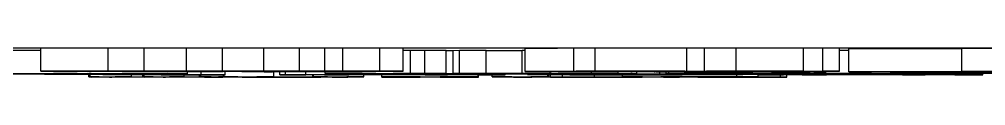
# Model space of a CAD drawing. Header units: millimetres. Extents: x 1953 to 4389, y 564 to 2287.
# Drawn here: x 2921.81 to 2963.72, y 757.51 to 758.8 of the extents above; entities that cross this region are included whole.
import ezdxf

# ---------------------------------------------------------------- set-up
doc = ezdxf.new("R2010")
doc.units = ezdxf.units.MM

msp = doc.modelspace()

# ---------------------------------------------------------------- linework, layer by layer
at = {"color": 7, "linetype": 'Continuous', "lineweight": 25}
for p, q in [((2925.67, 758.776), (2922.741, 758.775)), ((2922.741, 757.775), (2922.741, 758.775)), ((2927.229, 758.781), (2925.67, 758.782)), ((2925.67, 757.782), (2925.67, 758.782)), ((2927.229, 757.781), (2927.229, 758.781)), ((2929.06, 758.777), (2927.229, 758.776)), ((2930.622, 758.782), (2929.06, 758.783)), ((2929.06, 757.783), (2929.06, 758.783)), ((2930.622, 757.782), (2930.622, 758.782)), ((2932.409, 758.778), (2930.622, 758.778)), ((2933.966, 758.783), (2932.409, 758.784)), ((2932.409, 757.784), (2932.409, 758.784)), ((2933.966, 757.783), (2933.966, 758.783)), ((2935.062, 758.779), (2933.966, 758.779)), ((2935.848, 758.782), (2935.062, 758.779)), ((2935.062, 757.779), (2935.062, 758.779)), ((2937.446, 758.779), (2935.848, 758.782)), ((2935.848, 757.782), (2935.848, 758.782)), ((2937.446, 757.779), (2937.446, 758.779)), ((2938.461, 758.772), (2937.446, 758.774)), ((2938.461, 757.772), (2938.461, 758.772)), ((2938.77, 758.674), (2938.461, 758.674)), ((2939.405, 758.676), (2938.77, 758.674)), ((2938.77, 757.674), (2938.77, 758.674)), ((2940.33, 758.674), (2939.405, 758.676)), ((2939.405, 757.676), (2939.405, 758.676)), ((2940.33, 757.674), (2940.33, 758.674)), ((2940.619, 758.667), (2940.33, 758.667)), ((2940.908, 758.671), (2940.619, 758.67)), ((2940.619, 758.67), (2940.619, 757.67)), ((2942.064, 758.675), (2940.908, 758.676)), ((2940.908, 757.676), (2940.908, 758.676)), ((2942.064, 757.675), (2942.064, 758.675)), ((2943.624, 758.67), (2942.064, 758.67)), ((2943.749, 758.678), (2943.624, 758.678)), ((2943.624, 757.678), (2943.624, 758.678)), ((2943.749, 757.759), (2943.749, 758.759)), ((2946.79, 758.777), (2945.85, 758.779)), ((2945.85, 758.779), (2945.85, 757.779)), ((2950.768, 758.775), (2946.79, 758.777)), ((2946.79, 757.777), (2946.79, 758.777)), ((2950.768, 757.775), (2950.768, 758.775)), ((2952.9, 758.78), (2951.521, 758.783)), ((2951.521, 757.783), (2951.521, 758.783)), ((2952.9, 757.78), (2952.9, 758.78)), ((2955.826, 758.772), (2952.9, 758.774)), ((2956.653, 758.774), (2955.826, 758.772)), ((2955.826, 757.772), (2955.826, 758.772)), ((2957.382, 758.771), (2956.653, 758.774)), ((2956.653, 757.774), (2956.653, 758.774)), ((2957.382, 757.771), (2957.382, 758.771)), ((2957.794, 758.675), (2957.382, 758.675)), ((2957.794, 757.744), (2957.794, 758.744)), ((2966.753, 758.753), (2962.685, 758.76)), ((2962.685, 757.76), (2962.685, 758.76)), ((2922.741, 757.775), (2926.214, 757.776)), ((2923.381, 757.774), (2922.741, 757.775)), ((2923.291, 757.764), (2923.291, 757.774)), ((2923.969, 757.774), (2923.381, 757.774)), ((2923.671, 757.765), (2923.671, 757.774)), ((2926.283, 757.775), (2923.969, 757.774)), ((2924.339, 757.77), (2924.339, 757.774)), ((2924.339, 757.77), (2924.611, 757.77)), ((2924.611, 757.77), (2924.611, 757.774)), ((2924.611, 757.77), (2924.753, 757.768)), ((2924.753, 757.768), (2924.753, 757.774)), ((2924.753, 757.768), (2936.527, 757.772)), ((2930.27, 757.769), (2924.824, 757.767)), ((2924.942, 757.765), (2924.942, 757.767)), ((2925.67, 757.782), (2927.229, 757.781)), ((2926.278, 757.764), (2926.278, 757.768)), ((2926.278, 757.764), (2927.313, 757.763)), ((2927.557, 757.771), (2926.607, 757.77)), ((2927.229, 757.781), (2926.836, 757.779)), ((2926.836, 757.779), (2927.098, 757.776)), ((2927.098, 757.776), (2927.098, 757.78)), ((2927.098, 757.776), (2929.617, 757.777)), ((2929.687, 757.776), (2927.167, 757.775)), ((2927.313, 757.763), (2927.313, 757.768)), ((2927.313, 757.763), (2930.65, 757.765)), ((2930.722, 757.764), (2927.385, 757.762)), ((2927.385, 757.762), (2928.251, 757.752)), ((2928.251, 757.752), (2927.393, 757.75)), ((2927.557, 757.771), (2927.557, 757.776)), ((2928.251, 757.752), (2928.251, 757.763)), ((2929.06, 757.783), (2930.622, 757.782)), ((2929.1, 757.664), (2929.1, 757.763)), ((2929.703, 757.617), (2929.703, 757.763)), ((2930.95, 757.773), (2929.997, 757.772)), ((2930.622, 757.782), (2930.216, 757.781)), ((2930.216, 757.781), (2930.501, 757.778)), ((2930.65, 757.765), (2930.27, 757.769)), ((2930.501, 757.778), (2930.501, 757.782)), ((2930.501, 757.778), (2932.951, 757.778)), ((2933.021, 757.778), (2930.57, 757.777)), ((2930.743, 757.617), (2930.743, 757.763)), ((2930.95, 757.773), (2930.95, 757.777)), ((2936.668, 757.772), (2931.153, 757.77)), ((2931.153, 757.77), (2931.533, 757.765)), ((2931.533, 757.765), (2931.533, 757.77)), ((2931.533, 757.765), (2934.801, 757.766)), ((2935.078, 757.765), (2931.605, 757.764)), ((2932.792, 757.75), (2931.839, 757.749)), ((2932.409, 757.784), (2933.966, 757.783)), ((2932.792, 757.75), (2932.792, 757.764)), ((2932.854, 757.531), (2932.854, 757.764)), ((2933.107, 757.617), (2933.107, 757.765)), ((2933.303, 757.756), (2933.303, 757.765)), ((2933.362, 757.755), (2933.303, 757.756)), ((2934.295, 757.774), (2933.347, 757.773)), ((2933.349, 757.617), (2933.349, 757.756)), ((2933.966, 757.783), (2933.562, 757.782)), ((2933.562, 757.782), (2933.837, 757.779)), ((2933.837, 757.779), (2933.837, 757.783)), ((2933.837, 757.779), (2935.062, 757.779)), ((2937.446, 757.779), (2933.907, 757.778)), ((2934.239, 757.619), (2934.239, 757.765)), ((2934.295, 757.774), (2934.295, 757.778)), ((2934.801, 757.766), (2934.801, 757.771)), ((2934.801, 757.766), (2935.296, 757.768)), ((2935.062, 757.779), (2935.848, 757.782)), ((2935.071, 757.674), (2935.071, 757.765)), ((2935.707, 757.758), (2935.078, 757.765)), ((2935.296, 757.768), (2935.296, 757.771)), ((2935.296, 757.768), (2936.539, 757.766)), ((2935.848, 757.782), (2937.446, 757.779)), ((2936.539, 757.766), (2936.008, 757.765)), ((2936.008, 757.765), (2936.637, 757.757)), ((2936.054, 757.768), (2936.668, 757.772)), ((2936.054, 757.768), (2936.054, 757.771)), ((2936.285, 757.768), (2936.054, 757.768)), ((2936.527, 757.772), (2936.527, 757.779)), ((2936.527, 757.772), (2937.009, 757.774)), ((2936.637, 757.757), (2936.637, 757.772)), ((2936.683, 757.756), (2936.683, 757.779)), ((2937.009, 757.774), (2937.009, 757.779)), ((2937.009, 757.774), (2938.461, 757.772)), ((2944.868, 757.76), (2943.749, 757.759)), ((2944.838, 757.677), (2944.838, 757.76)), ((2945.087, 757.762), (2944.868, 757.76)), ((2949.132, 757.76), (2945.087, 757.762)), ((2945.873, 757.769), (2945.179, 757.762)), ((2945.179, 757.762), (2949.225, 757.761)), ((2945.85, 757.779), (2946.79, 757.777)), ((2949.918, 757.767), (2945.873, 757.769)), ((2946.63, 757.776), (2945.965, 757.77)), ((2945.965, 757.77), (2950.011, 757.768)), ((2946.629, 757.676), (2946.629, 757.761)), ((2950.676, 757.774), (2946.63, 757.776)), ((2946.79, 757.777), (2950.768, 757.775)), ((2947.785, 757.675), (2947.785, 757.76)), ((2948.334, 757.76), (2948.334, 757.752)), ((2948.39, 757.753), (2949.132, 757.76)), ((2948.39, 757.753), (2948.39, 757.76)), ((2948.594, 757.666), (2948.594, 757.76)), ((2949.225, 757.761), (2949.918, 757.767)), ((2949.225, 757.767), (2949.225, 757.761)), ((2950.075, 757.759), (2949.379, 757.753)), ((2954.757, 757.747), (2949.497, 757.749)), ((2949.588, 757.646), (2949.588, 757.749)), ((2949.866, 757.655), (2949.866, 757.749)), ((2949.981, 757.664), (2949.981, 757.749)), ((2950.011, 757.768), (2950.676, 757.774)), ((2950.011, 757.774), (2950.011, 757.768)), ((2950.018, 757.751), (2950.018, 757.759)), ((2950.018, 757.751), (2954.672, 757.748)), ((2954.256, 757.757), (2950.075, 757.759)), ((2950.861, 757.767), (2950.167, 757.76)), ((2950.167, 757.76), (2954.349, 757.758)), ((2950.675, 757.675), (2950.675, 757.749)), ((2955.042, 757.764), (2950.861, 757.767)), ((2951.618, 757.774), (2950.953, 757.767)), ((2950.953, 757.767), (2955.135, 757.765)), ((2951.521, 757.783), (2952.9, 757.78)), ((2955.8, 757.772), (2951.618, 757.774)), ((2952.25, 757.78), (2951.711, 757.774)), ((2951.711, 757.774), (2955.826, 757.772)), ((2952.9, 757.78), (2952.25, 757.78)), ((2953.564, 757.678), (2953.564, 757.747)), ((2954.071, 757.755), (2954.256, 757.757)), ((2954.071, 757.755), (2954.071, 757.757)), ((2955.191, 757.756), (2954.071, 757.755)), ((2954.349, 757.765), (2954.349, 757.758)), ((2954.349, 757.758), (2955.042, 757.764)), ((2954.672, 757.748), (2954.672, 757.756)), ((2954.893, 757.677), (2954.893, 757.756)), ((2955.135, 757.765), (2955.8, 757.772)), ((2955.135, 757.772), (2955.135, 757.765)), ((2955.826, 757.772), (2956.653, 757.774)), ((2956.239, 757.755), (2956.576, 757.755)), ((2956.653, 757.774), (2957.382, 757.771)), ((2957.382, 757.771), (2956.666, 757.77)), ((2956.807, 757.748), (2956.807, 757.771)), ((2957.843, 757.743), (2957.794, 757.744)), ((2962.829, 757.758), (2962.685, 757.76)), ((2962.685, 757.76), (2966.753, 757.753)), ((2925.889, 757.615), (2920.322, 757.646)), ((2922.903, 757.647), (2927.969, 757.62)), ((2924.823, 757.533), (2924.823, 757.621)), ((2924.823, 757.533), (2924.883, 757.534)), ((2925.027, 757.533), (2924.823, 757.533)), ((2924.883, 757.534), (2924.883, 757.62)), ((2924.883, 757.534), (2926.67, 757.533)), ((2924.952, 757.514), (2924.952, 757.533)), ((2924.952, 757.514), (2925.256, 757.532)), ((2925.258, 757.514), (2924.952, 757.514)), ((2927.364, 757.525), (2925.258, 757.514)), ((2925.971, 757.532), (2925.717, 757.519)), ((2925.717, 757.519), (2925.819, 757.519)), ((2925.819, 757.519), (2927.495, 757.528)), ((2925.819, 757.519), (2925.819, 757.524)), ((2930.743, 757.615), (2925.889, 757.615)), ((2926.611, 757.532), (2926.457, 757.532)), ((2926.67, 757.533), (2926.611, 757.532)), ((2926.67, 757.533), (2926.67, 757.615)), ((2927.171, 757.532), (2927.171, 757.615)), ((2927.171, 757.532), (2927.231, 757.533)), ((2927.325, 757.532), (2927.171, 757.532)), ((2927.231, 757.533), (2927.231, 757.615)), ((2927.231, 757.533), (2928.967, 757.532)), ((2927.25, 757.513), (2927.466, 757.525)), ((2927.25, 757.513), (2927.25, 757.525)), ((2927.556, 757.513), (2927.25, 757.513)), ((2927.466, 757.525), (2927.364, 757.525)), ((2927.495, 757.528), (2927.605, 757.531)), ((2930.454, 757.53), (2927.556, 757.513)), ((2928.319, 757.531), (2928.044, 757.519)), ((2928.044, 757.519), (2928.146, 757.519)), ((2928.146, 757.519), (2930.088, 757.53)), ((2928.146, 757.519), (2928.146, 757.523)), ((2928.907, 757.531), (2928.755, 757.531)), ((2928.967, 757.532), (2928.907, 757.531)), ((2928.967, 757.532), (2928.967, 757.615)), ((2929.622, 757.531), (2929.622, 757.615)), ((2929.622, 757.531), (2929.681, 757.532)), ((2929.776, 757.531), (2929.622, 757.531)), ((2929.681, 757.532), (2929.681, 757.615)), ((2929.681, 757.532), (2930.667, 757.531)), ((2929.703, 757.617), (2930.743, 757.617)), ((2929.839, 757.512), (2929.839, 757.526)), ((2929.839, 757.512), (2929.868, 757.513)), ((2932.127, 757.512), (2929.839, 757.512)), ((2929.868, 757.513), (2929.868, 757.526)), ((2929.868, 757.513), (2930.128, 757.513)), ((2930.088, 757.53), (2930.134, 757.53)), ((2930.128, 757.513), (2930.128, 757.528)), ((2930.632, 757.514), (2931.282, 757.53)), ((2930.667, 757.531), (2930.667, 757.615)), ((2930.667, 757.531), (2930.669, 757.531)), ((2930.669, 757.615), (2930.669, 757.531)), ((2930.669, 757.531), (2932.854, 757.531)), ((2930.743, 757.617), (2930.743, 757.615)), ((2931.153, 757.53), (2930.949, 757.531)), ((2931.155, 757.53), (2931.153, 757.53)), ((2931.796, 757.522), (2931.465, 757.514)), ((2931.465, 757.514), (2931.469, 757.514)), ((2934.865, 757.521), (2931.796, 757.522)), ((2932.114, 757.53), (2931.823, 757.522)), ((2931.823, 757.522), (2934.892, 757.522)), ((2931.896, 757.513), (2931.896, 757.522)), ((2931.896, 757.513), (2932.156, 757.513)), ((2932.156, 757.513), (2932.127, 757.512)), ((2932.156, 757.513), (2932.156, 757.522)), ((2932.827, 757.53), (2932.619, 757.53)), ((2932.854, 757.531), (2932.827, 757.53)), ((2933.107, 757.616), (2933.107, 757.617)), ((2933.107, 757.617), (2933.349, 757.617)), ((2936.1, 757.616), (2933.107, 757.616)), ((2933.74, 757.512), (2933.74, 757.521)), ((2936.028, 757.511), (2933.74, 757.512)), ((2933.74, 757.512), (2933.769, 757.512)), ((2933.769, 757.512), (2933.769, 757.521)), ((2933.769, 757.512), (2934.029, 757.512)), ((2934.029, 757.512), (2934.029, 757.521)), ((2934.239, 757.619), (2937.392, 757.646)), ((2934.533, 757.513), (2934.865, 757.521)), ((2934.533, 757.513), (2934.533, 757.521)), ((2934.543, 757.53), (2934.543, 757.616)), ((2934.543, 757.53), (2934.57, 757.531)), ((2934.751, 757.53), (2934.543, 757.53)), ((2934.57, 757.531), (2934.57, 757.616)), ((2934.57, 757.531), (2936.754, 757.53)), ((2934.892, 757.522), (2935.183, 757.529)), ((2935.591, 757.673), (2935.071, 757.674)), ((2935.071, 757.674), (2938.77, 757.674)), ((2935.857, 757.627), (2935.129, 757.621)), ((2935.187, 757.656), (2935.187, 757.674)), ((2935.822, 757.654), (2935.187, 757.656)), ((2935.302, 757.666), (2935.302, 757.674)), ((2935.822, 757.665), (2935.302, 757.666)), ((2935.302, 757.666), (2937.267, 757.666)), ((2936.015, 757.529), (2935.366, 757.513)), ((2935.366, 757.513), (2935.37, 757.513)), ((2935.797, 757.512), (2935.797, 757.524)), ((2935.797, 757.512), (2936.057, 757.512)), ((2939.492, 757.627), (2935.857, 757.627)), ((2935.857, 757.617), (2935.857, 757.627)), ((2935.857, 757.617), (2936.1, 757.617)), ((2937.715, 757.643), (2936.019, 757.628)), ((2936.019, 757.628), (2939.411, 757.628)), ((2936.057, 757.512), (2936.028, 757.511)), ((2936.1, 757.617), (2936.1, 757.627)), ((2936.1, 757.617), (2936.1, 757.616)), ((2936.727, 757.53), (2936.519, 757.53)), ((2936.754, 757.53), (2936.727, 757.53)), ((2936.754, 757.53), (2936.754, 757.627)), ((2937.267, 757.674), (2936.978, 757.674)), ((2937.267, 757.666), (2937.209, 757.666)), ((2937.267, 757.666), (2937.267, 757.674)), ((2937.267, 757.657), (2937.267, 757.666)), ((2937.392, 757.646), (2938.602, 757.646)), ((2937.538, 757.53), (2937.538, 757.627)), ((2937.538, 757.53), (2941.73, 757.53)), ((2937.538, 757.529), (2937.538, 757.53)), ((2938.734, 757.529), (2937.538, 757.529)), ((2937.538, 757.512), (2937.538, 757.529)), ((2937.538, 757.511), (2937.538, 757.512)), ((2937.538, 757.512), (2938.734, 757.512)), ((2941.73, 757.511), (2937.538, 757.511)), ((2937.796, 757.643), (2937.715, 757.643)), ((2939.411, 757.628), (2937.796, 757.643)), ((2940.33, 757.674), (2938.018, 757.674)), ((2938.018, 757.674), (2938.018, 757.666)), ((2938.018, 757.666), (2938.654, 757.666)), ((2939.983, 757.666), (2938.018, 757.666)), ((2938.018, 757.666), (2938.018, 757.658)), ((2938.018, 757.658), (2939.983, 757.659)), ((2938.602, 757.646), (2938.602, 757.666)), ((2938.602, 757.646), (2941.674, 757.619)), ((2938.654, 757.666), (2938.654, 757.674)), ((2938.654, 757.666), (2939.174, 757.668)), ((2938.734, 757.512), (2938.734, 757.529)), ((2938.77, 757.674), (2939.405, 757.676)), ((2939.174, 757.668), (2939.174, 757.674)), ((2939.174, 757.668), (2939.983, 757.666)), ((2939.202, 757.513), (2939.202, 757.529)), ((2939.405, 757.676), (2940.33, 757.674)), ((2939.408, 757.617), (2939.408, 757.627)), ((2939.408, 757.616), (2939.408, 757.617)), ((2939.408, 757.617), (2939.732, 757.617)), ((2942.887, 757.616), (2939.408, 757.616)), ((2940.298, 757.619), (2939.492, 757.627)), ((2939.732, 757.617), (2939.732, 757.625)), ((2939.983, 757.667), (2939.983, 757.674)), ((2940.503, 757.666), (2939.983, 757.667)), ((2939.983, 757.667), (2946.976, 757.667)), ((2939.983, 757.666), (2939.983, 757.667)), ((2939.983, 757.659), (2939.983, 757.666)), ((2939.983, 757.659), (2940.041, 757.659)), ((2940.041, 757.667), (2940.041, 757.659)), ((2940.065, 757.529), (2940.065, 757.513)), ((2941.73, 757.529), (2940.533, 757.529)), ((2940.533, 757.512), (2940.533, 757.529)), ((2940.533, 757.512), (2941.73, 757.512)), ((2940.619, 757.66), (2940.561, 757.664)), ((2940.561, 757.664), (2941.313, 757.663)), ((2940.561, 757.65), (2940.561, 757.664)), ((2940.561, 757.65), (2940.619, 757.653)), ((2941.313, 757.651), (2940.561, 757.65)), ((2940.619, 757.67), (2940.966, 757.671)), ((2941.313, 757.669), (2940.619, 757.67)), ((2940.619, 757.653), (2940.619, 757.66)), ((2940.908, 757.676), (2942.064, 757.675)), ((2941.775, 757.67), (2941.313, 757.669)), ((2941.313, 757.663), (2941.313, 757.669)), ((2941.313, 757.663), (2942.988, 757.663)), ((2942.642, 757.662), (2941.313, 757.662)), ((2941.313, 757.662), (2941.313, 757.651)), ((2942.064, 757.675), (2941.659, 757.674)), ((2941.659, 757.674), (2941.659, 757.67)), ((2941.659, 757.67), (2943.682, 757.67)), ((2941.674, 757.619), (2941.674, 757.662)), ((2941.73, 757.53), (2941.73, 757.616)), ((2941.73, 757.53), (2941.73, 757.529)), ((2941.73, 757.512), (2941.73, 757.529)), ((2941.73, 757.512), (2941.73, 757.511)), ((2946.629, 757.67), (2941.775, 757.67)), ((2943.277, 757.666), (2941.89, 757.666)), ((2942.318, 757.53), (2942.318, 757.616)), ((2942.318, 757.53), (2944.74, 757.531)), ((2942.355, 757.53), (2942.318, 757.53)), ((2942.663, 757.53), (2942.355, 757.53)), ((2942.642, 757.652), (2942.642, 757.662)), ((2943.335, 757.653), (2942.642, 757.652)), ((2942.645, 757.617), (2942.645, 757.652)), ((2942.645, 757.617), (2942.887, 757.617)), ((2942.887, 757.617), (2942.887, 757.652)), ((2942.887, 757.617), (2942.887, 757.616)), ((2942.988, 757.663), (2943.277, 757.666)), ((2942.988, 757.663), (2942.988, 757.666)), ((2944.027, 757.513), (2943.176, 757.529)), ((2943.251, 757.512), (2943.251, 757.528)), ((2943.287, 757.511), (2943.251, 757.512)), ((2943.251, 757.512), (2943.611, 757.512)), ((2943.277, 757.663), (2946.86, 757.663)), ((2948.594, 757.513), (2943.287, 757.511)), ((2944.722, 757.662), (2943.335, 757.662)), ((2943.335, 757.662), (2943.335, 757.653)), ((2943.611, 757.512), (2943.611, 757.521)), ((2943.624, 757.678), (2944.838, 757.677)), ((2943.846, 757.631), (2943.846, 757.662)), ((2944, 757.529), (2944.852, 757.513)), ((2948.594, 757.666), (2944.375, 757.666)), ((2944.776, 757.53), (2944.416, 757.53)), ((2944.838, 757.677), (2944.433, 757.676)), ((2944.433, 757.676), (2944.433, 757.67)), ((2944.433, 757.67), (2946.629, 757.67)), ((2944.722, 757.653), (2944.722, 757.662)), ((2945.416, 757.654), (2944.722, 757.653)), ((2944.74, 757.531), (2944.74, 757.653)), ((2944.74, 757.531), (2944.776, 757.53)), ((2944.776, 757.53), (2944.776, 757.653)), ((2944.852, 757.513), (2944.852, 757.653)), ((2945.364, 757.513), (2945.364, 757.652)), ((2945.364, 757.513), (2946.755, 757.513)), ((2946.918, 757.662), (2945.416, 757.662)), ((2945.416, 757.662), (2945.416, 757.654)), ((2945.416, 757.652), (2945.416, 757.654)), ((2945.416, 757.652), (2945.416, 757.652)), ((2946.629, 757.67), (2946.629, 757.676)), ((2946.629, 757.676), (2947.785, 757.675)), ((2946.629, 757.669), (2946.629, 757.67)), ((2947.381, 757.669), (2946.629, 757.669)), ((2946.755, 757.513), (2946.755, 757.65)), ((2946.86, 757.663), (2946.86, 757.666)), ((2946.86, 757.663), (2947.265, 757.664)), ((2946.918, 757.653), (2946.918, 757.662)), ((2946.976, 757.667), (2946.976, 757.669)), ((2946.976, 757.667), (2947.67, 757.668)), ((2947.265, 757.664), (2947.265, 757.666)), ((2947.265, 757.664), (2948.074, 757.663)), ((2947.785, 757.675), (2947.323, 757.674)), ((2947.323, 757.674), (2947.325, 757.673)), ((2947.381, 757.669), (2947.381, 757.674)), ((2947.67, 757.668), (2947.67, 757.674)), ((2947.67, 757.668), (2948.594, 757.666)), ((2948.074, 757.663), (2947.67, 757.662)), ((2947.67, 757.662), (2947.67, 757.653)), ((2947.672, 757.653), (2947.672, 757.662)), ((2947.969, 757.532), (2947.969, 757.662)), ((2947.969, 757.532), (2952.925, 757.534)), ((2948.036, 757.531), (2947.969, 757.532)), ((2948.289, 757.531), (2948.036, 757.531)), ((2948.074, 757.663), (2948.074, 757.666)), ((2948.473, 757.646), (2948.473, 757.666)), ((2948.524, 757.617), (2948.524, 757.666)), ((2948.556, 757.517), (2948.826, 757.517)), ((2948.826, 757.517), (2948.594, 757.513)), ((2950.423, 757.515), (2948.834, 757.53)), ((2949.102, 757.628), (2949.102, 757.629)), ((2949.102, 757.629), (2953.196, 757.629)), ((2949.588, 757.628), (2949.102, 757.628)), ((2949.643, 757.531), (2950.332, 757.524)), ((2949.753, 757.514), (2949.753, 757.522)), ((2949.82, 757.513), (2949.753, 757.514)), ((2949.753, 757.514), (2950.055, 757.514)), ((2954.977, 757.516), (2949.82, 757.513)), ((2949.923, 757.655), (2949.866, 757.655)), ((2950.501, 757.663), (2949.981, 757.664)), ((2949.981, 757.664), (2953.622, 757.664)), ((2951.425, 757.533), (2950.009, 757.532)), ((2950.055, 757.514), (2950.055, 757.519)), ((2950.332, 757.524), (2950.332, 757.532)), ((2950.332, 757.524), (2951.798, 757.525)), ((2950.385, 757.645), (2950.385, 757.663)), ((2951.864, 757.524), (2950.398, 757.524)), ((2950.398, 757.524), (2951.232, 757.515)), ((2950.559, 757.62), (2950.559, 757.626)), ((2951.137, 757.651), (2950.617, 757.652)), ((2950.617, 757.652), (2956.049, 757.652)), ((2951.137, 757.674), (2950.675, 757.675)), ((2950.675, 757.675), (2953.622, 757.675)), ((2951.773, 757.674), (2951.137, 757.674)), ((2951.232, 757.515), (2951.232, 757.524)), ((2951.263, 757.646), (2951.901, 757.638)), ((2951.901, 757.638), (2951.416, 757.638)), ((2953.622, 757.674), (2951.773, 757.674)), ((2951.775, 757.515), (2951.775, 757.524)), ((2951.775, 757.515), (2953.089, 757.515)), ((2954.027, 757.663), (2951.888, 757.663)), ((2951.901, 757.663), (2951.901, 757.638)), ((2951.901, 757.626), (2951.901, 757.617)), ((2952.536, 757.527), (2952.471, 757.528)), ((2952.471, 757.528), (2952.773, 757.528)), ((2962.522, 757.651), (2952.524, 757.651)), ((2952.773, 757.528), (2953.428, 757.522)), ((2953.196, 757.628), (2952.791, 757.628)), ((2952.925, 757.534), (2952.925, 757.628)), ((2952.925, 757.534), (2953.858, 757.531)), ((2952.986, 757.657), (2956.049, 757.657)), ((2953.449, 757.656), (2952.986, 757.657)), ((2953.126, 757.522), (2953.081, 757.522)), ((2953.089, 757.515), (2953.089, 757.522)), ((2953.428, 757.522), (2953.126, 757.522)), ((2953.196, 757.629), (2953.196, 757.651)), ((2953.196, 757.629), (2953.196, 757.628)), ((2954.084, 757.656), (2953.449, 757.656)), ((2953.564, 757.678), (2954.893, 757.677)), ((2953.622, 757.664), (2953.622, 757.674)), ((2953.858, 757.531), (2953.628, 757.53)), ((2953.819, 757.617), (2953.819, 757.651)), ((2953.819, 757.616), (2953.819, 757.617)), ((2953.819, 757.617), (2954.062, 757.617)), ((2956.812, 757.616), (2953.819, 757.616)), ((2953.858, 757.531), (2953.858, 757.616)), ((2954.062, 757.617), (2954.062, 757.651)), ((2956.049, 757.656), (2954.084, 757.656)), ((2954.893, 757.677), (2954.431, 757.676)), ((2954.431, 757.676), (2954.431, 757.675)), ((2954.431, 757.675), (2958.765, 757.675)), ((2958.765, 757.674), (2954.431, 757.674)), ((2954.431, 757.674), (2954.431, 757.671)), ((2954.431, 757.671), (2958.765, 757.671)), ((2958.765, 757.67), (2954.431, 757.67)), ((2954.431, 757.67), (2954.431, 757.667)), ((2954.431, 757.667), (2958.765, 757.667)), ((2958.765, 757.667), (2954.431, 757.667)), ((2954.431, 757.667), (2954.431, 757.664)), ((2954.431, 757.664), (2958.765, 757.664)), ((2954.825, 757.52), (2954.825, 757.616)), ((2954.825, 757.52), (2955.1, 757.52)), ((2954.952, 757.619), (2954.952, 757.651)), ((2954.952, 757.619), (2958.104, 757.646)), ((2955.1, 757.52), (2954.977, 757.516)), ((2958.188, 757.663), (2955.067, 757.663)), ((2955.1, 757.52), (2955.1, 757.616)), ((2956.57, 757.627), (2955.842, 757.621)), ((2955.991, 757.662), (2955.991, 757.663)), ((2955.991, 757.662), (2957.321, 757.661)), ((2956.049, 757.652), (2956.049, 757.656)), ((2960.205, 757.627), (2956.57, 757.627)), ((2956.57, 757.617), (2956.57, 757.627)), ((2956.57, 757.617), (2956.812, 757.617)), ((2958.428, 757.643), (2956.732, 757.628)), ((2956.732, 757.628), (2960.124, 757.628)), ((2957.321, 757.661), (2956.801, 757.66)), ((2956.801, 757.66), (2956.801, 757.657)), ((2956.801, 757.657), (2958.361, 757.657)), ((2960.095, 757.656), (2956.801, 757.656)), ((2956.801, 757.656), (2956.801, 757.652)), ((2956.801, 757.652), (2960.441, 757.652)), ((2956.812, 757.617), (2956.812, 757.627)), ((2956.812, 757.617), (2956.812, 757.616)), ((2957.321, 757.661), (2957.321, 757.663)), ((2958.104, 757.646), (2958.104, 757.651)), ((2958.104, 757.646), (2959.315, 757.646)), ((2958.361, 757.657), (2958.361, 757.667)), ((2958.361, 757.657), (2959.054, 757.659)), ((2958.509, 757.643), (2958.428, 757.643)), ((2960.124, 757.628), (2958.509, 757.643)), ((2963.273, 757.663), (2958.534, 757.663)), ((2958.708, 757.679), (2960.037, 757.677)), ((2958.765, 757.671), (2958.765, 757.674)), ((2958.765, 757.667), (2958.765, 757.67)), ((2958.765, 757.664), (2958.765, 757.667)), ((2959.054, 757.659), (2960.095, 757.656)), ((2959.315, 757.646), (2959.315, 757.651)), ((2959.315, 757.646), (2962.386, 757.619)), ((2960.037, 757.677), (2959.574, 757.677)), ((2959.574, 757.677), (2959.574, 757.675)), ((2959.574, 757.675), (2960.904, 757.675)), ((2962.753, 757.674), (2959.574, 757.674)), ((2959.574, 757.674), (2959.574, 757.664)), ((2959.574, 757.664), (2960.961, 757.664)), ((2960.121, 757.617), (2960.121, 757.627)), ((2960.121, 757.616), (2960.121, 757.617)), ((2960.121, 757.617), (2960.444, 757.617)), ((2963.6, 757.616), (2960.121, 757.616)), ((2961.011, 757.619), (2960.205, 757.627)), ((2960.441, 757.652), (2960.441, 757.663)), ((2960.441, 757.652), (2961.308, 757.654)), ((2960.444, 757.617), (2960.444, 757.625)), ((2960.904, 757.675), (2961.655, 757.676)), ((2960.961, 757.664), (2960.961, 757.674)), ((2960.961, 757.664), (2961.944, 757.666)), ((2961.308, 757.654), (2962.522, 757.651)), ((2961.655, 757.676), (2962.753, 757.674)), ((2961.944, 757.666), (2961.944, 757.674)), ((2961.944, 757.666), (2963.273, 757.663)), ((2962.386, 757.619), (2962.386, 757.651)), ((2962.753, 757.674), (2962.753, 757.686)), ((2963.273, 757.663), (2963.273, 757.684)), ((2963.357, 757.617), (2963.357, 757.684)), ((2963.357, 757.617), (2963.6, 757.617)), ((2963.447, 757.658), (2963.447, 757.684)), ((2963.447, 757.658), (2963.447, 757.658)), ((2963.6, 757.617), (2963.6, 757.683)), ((2963.6, 757.617), (2963.6, 757.616))]:
    msp.add_line(p, q, dxfattribs=at)
at = {"color": 7, "linetype": 'Continuous', "lineweight": 25, "flags": 128}
for points in [[(2962.498, 757.689), (2962.683, 757.692), (2963.222, 757.694), (2964.061, 757.696), (2965.118, 757.697), (2966.29, 757.697), (2967.462, 757.697), (2968.519, 757.696), (2969.358, 757.694), (2969.896, 757.692), (2970.082, 757.689), (2969.896, 757.687), (2969.358, 757.684), (2968.519, 757.683), (2967.462, 757.681), (2966.29, 757.681), (2965.118, 757.681), (2964.061, 757.683), (2963.222, 757.684), (2962.683, 757.687), (2962.498, 757.689)], [(2963.319, 757.689), (2963.498, 757.691), (2964.014, 757.693), (2964.804, 757.695), (2965.774, 757.695), (2966.806, 757.695), (2967.776, 757.695), (2968.566, 757.693), (2969.082, 757.691), (2969.261, 757.689), (2969.082, 757.687), (2968.566, 757.685), (2967.776, 757.684), (2966.806, 757.683), (2965.774, 757.683), (2964.804, 757.684), (2964.014, 757.685), (2963.498, 757.687), (2963.319, 757.689)]]:
    msp.add_lwpolyline(points, dxfattribs=at)
at = {"color": 7, "linetype": 'Continuous', "lineweight": 25}
for points, knots in [([(2870.229, 758.654), (2870.277, 758.658), (2870.384, 758.666), (2871.253, 758.679), (2872.734, 758.692), (2874.91, 758.706), (2877.74, 758.719), (2881.254, 758.732), (2885.408, 758.744), (2890.152, 758.755), (2895.413, 758.765), (2901.105, 758.774), (2907.127, 758.782), (2913.351, 758.788), (2919.716, 758.793), (2926.069, 758.796), (2932.408, 758.798), (2938.675, 758.798), (2944.942, 758.798), (2951.281, 758.796), (2957.633, 758.793), (2963.999, 758.788), (2970.222, 758.782), (2976.245, 758.774), (2981.937, 758.765), (2987.198, 758.755), (2991.942, 758.744), (2996.096, 758.732), (2999.61, 758.719), (3002.44, 758.706), (3004.615, 758.692), (3006.096, 758.679), (3006.968, 758.666), (3007.075, 758.658), (3007.123, 758.654)], [0, 0, 0, 0, 0.023828, 0.053273, 0.084485, 0.115699, 0.147957, 0.180726, 0.213842, 0.247136, 0.28043, 0.313546, 0.346314, 0.378573, 0.409785, 0.440999, 0.470442, 0.499888, 0.529332, 0.558778, 0.58999, 0.621203, 0.653462, 0.68623, 0.719347, 0.752641, 0.785934, 0.819051, 0.851819, 0.884078, 0.915289, 0.946503, 0.975948, 1, 1, 1, 1]), ([(2922.741, 758.678), (2922.634, 758.679), (2922.214, 758.679), (2921.774, 758.679), (2921.446, 758.679)], [0, 0, 0, 0, 0.254888, 1, 1, 1, 1]), ([(2945.85, 758.779), (2945.718, 758.777), (2945.343, 758.773), (2944.654, 758.767), (2944.05, 758.762), (2943.749, 758.759)], [0, 0, 0, 0, 0.212583, 0.606196, 1, 1, 1, 1]), ([(2951.521, 758.783), (2951.458, 758.782), (2951.333, 758.78), (2951.084, 758.778), (2950.89, 758.776), (2950.768, 758.775)], [0, 0, 0, 0, 0.272745, 0.545491, 1, 1, 1, 1]), ([(2962.685, 758.746), (2961.799, 758.745), (2960.205, 758.744), (2958.536, 758.744), (2957.794, 758.744)], [0, 0, 0, 0, 0.55606, 1, 1, 1, 1]), ([(2923.291, 757.764), (2923.295, 757.764), (2923.308, 757.764), (2923.477, 757.764), (2923.61, 757.765), (2923.671, 757.765)], [0, 0, 0, 0, 0.206018, 0.636041, 1, 1, 1, 1]), ([(2923.987, 757.763), (2923.906, 757.763), (2923.756, 757.763), (2923.547, 757.763), (2923.406, 757.763), (2923.314, 757.763), (2923.297, 757.764), (2923.291, 757.764)], [0, 0, 0, 0, 0.281585, 0.522569, 0.762523, 0.925805, 1, 1, 1, 1]), ([(2923.671, 757.765), (2923.798, 757.765), (2924.141, 757.766), (2924.286, 757.768), (2924.324, 757.769), (2924.339, 757.77)], [0, 0, 0, 0, 0.268239, 0.722981, 1, 1, 1, 1]), ([(2924.894, 757.764), (2924.868, 757.764), (2924.815, 757.764), (2924.55, 757.763), (2924.28, 757.763), (2924.041, 757.763), (2923.987, 757.763)], [0, 0, 0, 0, 0.194719, 0.390632, 0.863045, 1, 1, 1, 1]), ([(2924.824, 757.767), (2924.878, 757.767), (2924.947, 757.766), (2924.925, 757.766), (2924.921, 757.765)], [0, 0, 0, 0, 0.7846575, 1, 1, 1, 1]), ([(2926.214, 757.776), (2926.155, 757.777), (2926.045, 757.778), (2925.866, 757.78), (2925.735, 757.781), (2925.67, 757.782)], [0, 0, 0, 0, 0.361759, 0.680808, 1, 1, 1, 1]), ([(2927.393, 757.75), (2927.3, 757.752), (2927.115, 757.755), (2926.756, 757.759), (2926.449, 757.762), (2926.278, 757.764)], [0, 0, 0, 0, 0.307881, 0.615778, 1, 1, 1, 1]), ([(2926.607, 757.77), (2926.57, 757.771), (2926.508, 757.772), (2926.393, 757.774), (2926.32, 757.775), (2926.283, 757.775)], [0, 0, 0, 0, 0.437947, 0.718933, 1, 1, 1, 1]), ([(2927.167, 757.775), (2927.197, 757.775), (2927.258, 757.774), (2927.382, 757.773), (2927.489, 757.772), (2927.557, 757.771)], [0, 0, 0, 0, 0.2673365, 0.5346869, 1, 1, 1, 1]), ([(2929.617, 757.777), (2929.559, 757.778), (2929.447, 757.779), (2929.263, 757.781), (2929.128, 757.783), (2929.06, 757.783)], [0, 0, 0, 0, 0.353076, 0.676475, 1, 1, 1, 1]), ([(2929.997, 757.772), (2929.954, 757.772), (2929.889, 757.774), (2929.777, 757.775), (2929.717, 757.776), (2929.687, 757.776)], [0, 0, 0, 0, 0.499817, 0.749886, 1, 1, 1, 1]), ([(2930.57, 757.777), (2930.601, 757.776), (2930.661, 757.776), (2930.778, 757.774), (2930.885, 757.773), (2930.95, 757.773)], [0, 0, 0, 0, 0.278089, 0.556193, 1, 1, 1, 1]), ([(2931.839, 757.749), (2931.742, 757.751), (2931.547, 757.753), (2931.165, 757.758), (2930.887, 757.762), (2930.722, 757.764)], [0, 0, 0, 0, 0.2894212, 0.5788391, 1, 1, 1, 1]), ([(2931.605, 757.764), (2931.721, 757.763), (2931.952, 757.76), (2932.33, 757.755), (2932.627, 757.752), (2932.792, 757.75)], [0, 0, 0, 0, 0.307939, 0.615874, 1, 1, 1, 1]), ([(2932.951, 757.778), (2932.893, 757.779), (2932.782, 757.78), (2932.602, 757.782), (2932.474, 757.784), (2932.409, 757.784)], [0, 0, 0, 0, 0.3618324, 0.680859, 1, 1, 1, 1]), ([(2933.347, 757.773), (2933.307, 757.773), (2933.241, 757.775), (2933.127, 757.776), (2933.056, 757.777), (2933.021, 757.778)], [0, 0, 0, 0, 0.437841, 0.718884, 1, 1, 1, 1]), ([(2933.303, 757.756), (2933.636, 757.756), (2934.209, 757.756), (2934.864, 757.756), (2935.268, 757.756), (2935.476, 757.756), (2935.617, 757.757), (2935.695, 757.757), (2935.726, 757.757), (2935.714, 757.757), (2935.707, 757.758)], [0, 0, 0, 0, 0.358025, 0.615683, 0.704922, 0.795041, 0.841826, 0.888488, 0.9407, 1, 1, 1, 1]), ([(2935.574, 757.753), (2935.542, 757.753), (2935.478, 757.754), (2935.121, 757.754), (2934.413, 757.755), (2933.758, 757.755), (2933.362, 757.755)], [0, 0, 0, 0, 0.1072401, 0.2147204, 0.5251042, 1, 1, 1, 1]), ([(2933.907, 757.778), (2933.936, 757.778), (2933.994, 757.777), (2934.117, 757.776), (2934.226, 757.775), (2934.295, 757.774)], [0, 0, 0, 0, 0.267397, 0.53481, 1, 1, 1, 1]), ([(2936.637, 757.757), (2936.663, 757.757), (2936.715, 757.756), (2936.574, 757.755), (2936.215, 757.754), (2935.826, 757.754), (2935.574, 757.753)], [0, 0, 0, 0, 0.211302, 0.416468, 0.621501, 1, 1, 1, 1]), ([(2938.461, 757.772), (2938.243, 757.772), (2937.768, 757.771), (2937.036, 757.77), (2936.577, 757.769), (2936.285, 757.768)], [0, 0, 0, 0, 0.234297, 0.511813, 1, 1, 1, 1]), ([(2943.749, 757.759), (2943.914, 757.76), (2944.384, 757.764), (2945.106, 757.771), (2945.602, 757.776), (2945.85, 757.779)], [0, 0, 0, 0, 0.212581, 0.606192, 1, 1, 1, 1]), ([(2949.497, 757.749), (2949.302, 757.749), (2948.978, 757.749), (2948.598, 757.75), (2948.389, 757.751), (2948.309, 757.752), (2948.359, 757.752), (2948.39, 757.753)], [0, 0, 0, 0, 0.2631806, 0.4361155, 0.6100885, 0.7625762, 1, 1, 1, 1]), ([(2949.379, 757.753), (2949.352, 757.752), (2949.323, 757.752), (2949.365, 757.752), (2949.368, 757.752)], [0, 0, 0, 0, 0.9326989, 1, 1, 1, 1]), ([(2949.421, 757.752), (2949.459, 757.751), (2949.548, 757.751), (2949.767, 757.751), (2949.936, 757.751), (2950.018, 757.751)], [0, 0, 0, 0, 0.2728768, 0.6483328, 1, 1, 1, 1]), ([(2950.768, 757.775), (2950.842, 757.776), (2950.99, 757.777), (2951.244, 757.78), (2951.414, 757.781), (2951.521, 757.783)], [0, 0, 0, 0, 0.272744, 0.545492, 1, 1, 1, 1]), ([(2954.672, 757.748), (2954.763, 757.748), (2954.927, 757.748), (2955.155, 757.749), (2955.334, 757.749), (2955.593, 757.75), (2955.809, 757.752), (2956.072, 757.754), (2956.239, 757.755)], [0, 0, 0, 0, 0.07162, 0.1296989, 0.1878581, 0.251244, 0.5231342, 1, 1, 1, 1]), ([(2956.807, 757.748), (2956.643, 757.747), (2956.365, 757.747), (2955.778, 757.746), (2955.247, 757.746), (2954.899, 757.747), (2954.757, 757.747)], [0, 0, 0, 0, 0.312528, 0.530177, 0.809183, 1, 1, 1, 1]), ([(2956.666, 757.77), (2956.517, 757.769), (2956.22, 757.766), (2955.711, 757.761), (2955.385, 757.758), (2955.191, 757.756)], [0, 0, 0, 0, 0.289148, 0.578294, 1, 1, 1, 1]), ([(2956.576, 757.755), (2956.506, 757.754), (2956.372, 757.753), (2956.236, 757.751), (2956.341, 757.749), (2956.599, 757.748), (2956.777, 757.748), (2956.807, 757.748)], [0, 0, 0, 0, 0.288401, 0.554678, 0.756949, 0.959056, 1, 1, 1, 1]), ([(2957.794, 757.744), (2958.463, 757.744), (2959.716, 757.744), (2961.531, 757.745), (2963.575, 757.746), (2965.231, 757.749), (2966.182, 757.752), (2966.509, 757.753)], [0, 0, 0, 0, 0.198997, 0.37265, 0.545625, 0.843257, 1, 1, 1, 1]), ([(2967.357, 757.751), (2966.934, 757.75), (2965.867, 757.747), (2963.645, 757.744), (2960.704, 757.743), (2958.795, 757.743), (2957.843, 757.743)], [0, 0, 0, 0, 0.185716, 0.467958, 0.734859, 1, 1, 1, 1]), ([(2964.306, 757.756), (2964.169, 757.756), (2963.894, 757.757), (2963.406, 757.757), (2963.04, 757.758), (2962.829, 757.758)], [0, 0, 0, 0, 0.296385, 0.592978, 1, 1, 1, 1]), ([(2919.821, 757.676), (2920.49, 757.676), (2921.836, 757.676), (2923.644, 757.675), (2924.964, 757.672), (2925.887, 757.669), (2926.195, 757.665), (2926.217, 757.663), (2926.223, 757.663)], [0, 0, 0, 0, 0.196061, 0.394111, 0.547436, 0.700125, 0.928087, 1, 1, 1, 1]), ([(2926.223, 757.663), (2926.193, 757.661), (2926.132, 757.658), (2925.449, 757.654), (2924.101, 757.651), (2922.416, 757.65), (2921.068, 757.649), (2920.29, 757.649), (2920.168, 757.649)], [0, 0, 0, 0, 0.200351, 0.402646, 0.59747, 0.766762, 0.96323, 1, 1, 1, 1]), ([(2920.771, 757.679), (2921.44, 757.679), (2922.675, 757.679), (2924.442, 757.678), (2926.105, 757.676), (2927.624, 757.674), (2928.77, 757.67), (2929.077, 757.666), (2929.096, 757.664), (2929.1, 757.664)], [0, 0, 0, 0, 0.160365, 0.296332, 0.431737, 0.589347, 0.747826, 0.949128, 1, 1, 1, 1]), ([(2929.1, 757.664), (2929.073, 757.662), (2929.013, 757.659), (2928.228, 757.654), (2926.517, 757.65), (2924.669, 757.648), (2923.39, 757.647), (2922.903, 757.647)], [0, 0, 0, 0, 0.183074, 0.416875, 0.642834, 0.864166, 1, 1, 1, 1]), ([(2925.256, 757.532), (2925.268, 757.532), (2925.284, 757.532), (2925.236, 757.533), (2925.179, 757.533), (2925.103, 757.533), (2925.052, 757.533), (2925.027, 757.533)], [0, 0, 0, 0, 0.409045, 0.568709, 0.729731, 0.871998, 1, 1, 1, 1]), ([(2926.457, 757.532), (2926.392, 757.532), (2926.292, 757.532), (2926.16, 757.532), (2926.073, 757.532), (2926.005, 757.532), (2925.984, 757.532), (2925.971, 757.532)], [0, 0, 0, 0, 0.286948, 0.445283, 0.603611, 0.766841, 1, 1, 1, 1]), ([(2927.605, 757.531), (2927.612, 757.531), (2927.624, 757.531), (2927.566, 757.532), (2927.469, 757.532), (2927.37, 757.532), (2927.325, 757.532)], [0, 0, 0, 0, 0.280717, 0.477013, 0.764436, 1, 1, 1, 1]), ([(2927.969, 757.62), (2928.14, 757.619), (2928.404, 757.618), (2929.077, 757.617), (2929.483, 757.617), (2929.703, 757.617)], [0, 0, 0, 0, 0.454509, 0.703285, 1, 1, 1, 1]), ([(2928.755, 757.531), (2928.708, 757.531), (2928.631, 757.532), (2928.524, 757.531), (2928.448, 757.531), (2928.376, 757.531), (2928.34, 757.531), (2928.323, 757.531), (2928.319, 757.531)], [0, 0, 0, 0, 0.2197284, 0.3604368, 0.5019622, 0.6296085, 0.9109721, 1, 1, 1, 1]), ([(2930.129, 757.53), (2930.129, 757.53), (2930.127, 757.53), (2930.085, 757.531), (2930.007, 757.531), (2929.9, 757.531), (2929.816, 757.531), (2929.776, 757.531)], [0, 0, 0, 0, 0.063168, 0.286153, 0.501453, 0.758451, 1, 1, 1, 1]), ([(2930.128, 757.513), (2930.22, 757.513), (2930.349, 757.513), (2930.499, 757.513), (2930.575, 757.513), (2930.618, 757.514), (2930.628, 757.514), (2930.632, 757.514)], [0, 0, 0, 0, 0.375821, 0.523807, 0.672057, 0.853203, 1, 1, 1, 1]), ([(2930.949, 757.531), (2930.893, 757.531), (2930.786, 757.531), (2930.64, 757.53), (2930.527, 757.53), (2930.479, 757.53), (2930.454, 757.53)], [0, 0, 0, 0, 0.246987, 0.468153, 0.728462, 1, 1, 1, 1]), ([(2931.281, 757.53), (2931.282, 757.53), (2931.284, 757.53), (2931.253, 757.53), (2931.201, 757.53), (2931.165, 757.53), (2931.155, 757.53)], [0, 0, 0, 0, 0.177122, 0.589108, 0.884827, 1, 1, 1, 1]), ([(2931.476, 757.513), (2931.489, 757.513), (2931.515, 757.513), (2931.599, 757.513), (2931.726, 757.513), (2931.832, 757.513), (2931.896, 757.513)], [0, 0, 0, 0, 0.204883, 0.408937, 0.643499, 1, 1, 1, 1]), ([(2932.619, 757.53), (2932.549, 757.53), (2932.433, 757.53), (2932.29, 757.53), (2932.198, 757.53), (2932.135, 757.53), (2932.122, 757.53), (2932.114, 757.53)], [0, 0, 0, 0, 0.290077, 0.48445, 0.638173, 0.79153, 1, 1, 1, 1]), ([(2933.349, 757.617), (2933.473, 757.617), (2933.683, 757.617), (2933.939, 757.618), (2934.124, 757.618), (2934.199, 757.619), (2934.231, 757.619), (2934.239, 757.619)], [0, 0, 0, 0, 0.268165, 0.456817, 0.645375, 0.906381, 1, 1, 1, 1]), ([(2934.029, 757.512), (2934.121, 757.512), (2934.25, 757.512), (2934.4, 757.512), (2934.476, 757.513), (2934.519, 757.513), (2934.529, 757.513), (2934.533, 757.513)], [0, 0, 0, 0, 0.3758207, 0.5238074, 0.6720575, 0.8532035, 1, 1, 1, 1]), ([(2935.179, 757.529), (2935.18, 757.529), (2935.181, 757.529), (2935.142, 757.53), (2935.08, 757.53), (2934.965, 757.53), (2934.851, 757.53), (2934.768, 757.53), (2934.751, 757.53)], [0, 0, 0, 0, 0.132198, 0.30903, 0.458399, 0.607839, 0.921168, 1, 1, 1, 1]), ([(2935.129, 757.621), (2935.119, 757.62), (2935.097, 757.62), (2935.064, 757.62), (2935.055, 757.619), (2935.048, 757.619)], [0, 0, 0, 0, 0.2502199, 0.5005081, 1, 1, 1, 1]), ([(2935.048, 757.619), (2935.057, 757.619), (2935.071, 757.618), (2935.15, 757.618), (2935.247, 757.617), (2935.4, 757.617), (2935.611, 757.617), (2935.772, 757.617), (2935.857, 757.617)], [0, 0, 0, 0, 0.284135, 0.450473, 0.560568, 0.671794, 0.825494, 1, 1, 1, 1]), ([(2935.187, 757.656), (2935.535, 757.656), (2936.058, 757.657), (2936.75, 757.657), (2937.095, 757.657), (2937.267, 757.657)], [0, 0, 0, 0, 0.499885, 0.7499286, 1, 1, 1, 1]), ([(2935.376, 757.513), (2935.389, 757.512), (2935.415, 757.512), (2935.5, 757.512), (2935.627, 757.512), (2935.733, 757.512), (2935.797, 757.512)], [0, 0, 0, 0, 0.204883, 0.408937, 0.643499, 1, 1, 1, 1]), ([(2936.978, 757.674), (2936.811, 757.674), (2936.495, 757.674), (2936.03, 757.673), (2935.738, 757.673), (2935.591, 757.673)], [0, 0, 0, 0, 0.35686, 0.67714, 1, 1, 1, 1]), ([(2937.209, 757.666), (2937.043, 757.666), (2936.726, 757.666), (2936.262, 757.666), (2935.969, 757.665), (2935.822, 757.665)], [0, 0, 0, 0, 0.35686, 0.67714, 1, 1, 1, 1]), ([(2940.041, 757.659), (2939.444, 757.658), (2938.425, 757.657), (2936.96, 757.656), (2936.203, 757.655), (2935.822, 757.654)], [0, 0, 0, 0, 0.41234, 0.704495, 1, 1, 1, 1]), ([(2936.519, 757.53), (2936.45, 757.53), (2936.334, 757.53), (2936.191, 757.53), (2936.099, 757.529), (2936.036, 757.529), (2936.023, 757.529), (2936.015, 757.529)], [0, 0, 0, 0, 0.290077, 0.48445, 0.638173, 0.79153, 1, 1, 1, 1]), ([(2939.202, 757.529), (2939.199, 757.529), (2939.195, 757.529), (2939.135, 757.529), (2939.057, 757.529), (2938.921, 757.529), (2938.811, 757.529), (2938.734, 757.529)], [0, 0, 0, 0, 0.250411, 0.398556, 0.54744, 0.686236, 1, 1, 1, 1]), ([(2938.734, 757.512), (2938.823, 757.512), (2938.948, 757.512), (2939.09, 757.512), (2939.163, 757.512), (2939.199, 757.512), (2939.201, 757.513), (2939.202, 757.513)], [0, 0, 0, 0, 0.3640306, 0.510061, 0.6558643, 0.8438409, 1, 1, 1, 1]), ([(2939.732, 757.617), (2939.819, 757.617), (2939.959, 757.617), (2940.128, 757.617), (2940.235, 757.617), (2940.308, 757.618), (2940.359, 757.618), (2940.372, 757.618), (2940.379, 757.618)], [0, 0, 0, 0, 0.25713, 0.418126, 0.515419, 0.613557, 0.771961, 1, 1, 1, 1]), ([(2940.533, 757.529), (2940.463, 757.529), (2940.347, 757.529), (2940.209, 757.529), (2940.124, 757.529), (2940.072, 757.529), (2940.068, 757.529), (2940.065, 757.529)], [0, 0, 0, 0, 0.294404, 0.487725, 0.643608, 0.799347, 1, 1, 1, 1]), ([(2940.065, 757.513), (2940.068, 757.513), (2940.074, 757.512), (2940.132, 757.512), (2940.227, 757.512), (2940.365, 757.512), (2940.473, 757.512), (2940.533, 757.512)], [0, 0, 0, 0, 0.210223, 0.375759, 0.542534, 0.746796, 1, 1, 1, 1]), ([(2940.379, 757.618), (2940.378, 757.618), (2940.375, 757.619), (2940.36, 757.619), (2940.323, 757.619), (2940.298, 757.619)], [0, 0, 0, 0, 0.25103, 0.502225, 1, 1, 1, 1]), ([(2941.89, 757.666), (2941.724, 757.666), (2941.407, 757.666), (2940.943, 757.666), (2940.65, 757.666), (2940.503, 757.666)], [0, 0, 0, 0, 0.35686, 0.67714, 1, 1, 1, 1]), ([(2940.964, 757.671), (2940.963, 757.672), (2940.96, 757.673), (2940.945, 757.674), (2940.92, 757.676), (2940.908, 757.676)], [0, 0, 0, 0, 0.333361, 0.666606, 1, 1, 1, 1]), ([(2941.674, 757.619), (2941.716, 757.619), (2941.8, 757.618), (2941.986, 757.618), (2942.246, 757.617), (2942.473, 757.617), (2942.607, 757.617), (2942.645, 757.617)], [0, 0, 0, 0, 0.25387, 0.509596, 0.715202, 0.920342, 1, 1, 1, 1]), ([(2943.176, 757.529), (2943.163, 757.529), (2943.143, 757.529), (2943.061, 757.53), (2942.967, 757.53), (2942.828, 757.53), (2942.724, 757.53), (2942.663, 757.53)], [0, 0, 0, 0, 0.2826647, 0.4248628, 0.5676053, 0.7445144, 1, 1, 1, 1]), ([(2944.375, 757.666), (2944.252, 757.666), (2944.007, 757.666), (2943.633, 757.664), (2943.417, 757.663), (2943.277, 757.663)], [0, 0, 0, 0, 0.2597624, 0.5194021, 1, 1, 1, 1]), ([(2943.611, 757.512), (2943.7, 757.512), (2943.824, 757.512), (2943.957, 757.513), (2944.015, 757.513), (2944.038, 757.513), (2944.03, 757.513), (2944.027, 757.513)], [0, 0, 0, 0, 0.36734, 0.515297, 0.663697, 0.845087, 1, 1, 1, 1]), ([(2943.68, 757.672), (2943.68, 757.672), (2943.679, 757.673), (2943.67, 757.675), (2943.641, 757.677), (2943.624, 757.678)], [0, 0, 0, 0, 0.167053, 0.501629, 1, 1, 1, 1]), ([(2943.846, 757.631), (2943.875, 757.632), (2943.948, 757.636), (2944.702, 757.64), (2945.853, 757.644), (2946.931, 757.646), (2947.853, 757.646), (2948.37, 757.646), (2948.473, 757.646)], [0, 0, 0, 0, 0.211208, 0.543916, 0.70607, 0.836311, 0.967456, 1, 1, 1, 1]), ([(2948.518, 757.616), (2947.931, 757.616), (2946.939, 757.616), (2945.765, 757.618), (2944.73, 757.621), (2943.995, 757.625), (2943.892, 757.629), (2943.846, 757.631)], [0, 0, 0, 0, 0.187422, 0.316972, 0.445984, 0.752119, 1, 1, 1, 1]), ([(2944.416, 757.53), (2944.343, 757.53), (2944.23, 757.53), (2944.101, 757.53), (2944.026, 757.53), (2943.992, 757.529), (2943.997, 757.529), (2944, 757.529)], [0, 0, 0, 0, 0.311431, 0.483158, 0.654996, 0.813001, 1, 1, 1, 1]), ([(2944.852, 757.513), (2944.861, 757.513), (2944.878, 757.513), (2944.955, 757.513), (2945.065, 757.513), (2945.207, 757.513), (2945.313, 757.513), (2945.364, 757.513)], [0, 0, 0, 0, 0.226887, 0.389122, 0.551824, 0.783972, 1, 1, 1, 1]), ([(2948.422, 757.645), (2948.184, 757.645), (2947.711, 757.645), (2946.961, 757.644), (2946.155, 757.642), (2945.517, 757.638), (2945.231, 757.634), (2945.203, 757.632), (2945.189, 757.631)], [0, 0, 0, 0, 0.087728, 0.173959, 0.328461, 0.554861, 0.777023, 1, 1, 1, 1]), ([(2945.189, 757.631), (2945.218, 757.629), (2945.277, 757.626), (2945.732, 757.623), (2946.267, 757.62), (2946.963, 757.618), (2947.722, 757.617), (2948.269, 757.617), (2948.524, 757.617)], [0, 0, 0, 0, 0.254742, 0.50973, 0.682774, 0.792634, 0.903219, 1, 1, 1, 1]), ([(2945.416, 757.652), (2945.582, 757.652), (2945.912, 757.652), (2946.298, 757.652), (2946.571, 757.652), (2946.712, 757.652), (2946.815, 757.652), (2946.876, 757.653), (2946.912, 757.653), (2946.916, 757.653), (2946.918, 757.653)], [0, 0, 0, 0, 0.291265, 0.577908, 0.673859, 0.770575, 0.821169, 0.872133, 0.929983, 1, 1, 1, 1]), ([(2946.687, 757.65), (2946.652, 757.65), (2946.587, 757.651), (2946.288, 757.651), (2945.891, 757.652), (2945.57, 757.652), (2945.416, 757.652)], [0, 0, 0, 0, 0.215567, 0.407136, 0.716043, 1, 1, 1, 1]), ([(2947.67, 757.653), (2947.667, 757.653), (2947.662, 757.652), (2947.481, 757.651), (2947.163, 757.65), (2946.865, 757.65), (2946.687, 757.65)], [0, 0, 0, 0, 0.273904, 0.481798, 0.689877, 1, 1, 1, 1]), ([(2946.755, 757.513), (2947.002, 757.513), (2947.478, 757.513), (2948.027, 757.514), (2948.395, 757.516), (2948.497, 757.517), (2948.556, 757.517)], [0, 0, 0, 0, 0.254501, 0.491089, 0.704746, 1, 1, 1, 1]), ([(2947.333, 757.672), (2947.337, 757.671), (2947.345, 757.67), (2947.369, 757.67), (2947.381, 757.669)], [0, 0, 0, 0, 0.499804, 1, 1, 1, 1]), ([(2948.834, 757.53), (2948.818, 757.531), (2948.793, 757.531), (2948.712, 757.531), (2948.614, 757.531), (2948.466, 757.531), (2948.357, 757.531), (2948.289, 757.531)], [0, 0, 0, 0, 0.243865, 0.391737, 0.541046, 0.710969, 1, 1, 1, 1]), ([(2951.416, 757.638), (2951.208, 757.639), (2950.905, 757.641), (2950.131, 757.644), (2949.339, 757.645), (2948.723, 757.645), (2948.422, 757.645)], [0, 0, 0, 0, 0.421189, 0.615596, 0.812628, 1, 1, 1, 1]), ([(2948.473, 757.646), (2948.611, 757.646), (2948.872, 757.646), (2949.244, 757.646), (2949.473, 757.646), (2949.588, 757.646)], [0, 0, 0, 0, 0.356459, 0.676253, 1, 1, 1, 1]), ([(2950.693, 757.617), (2950.414, 757.617), (2949.841, 757.616), (2949.046, 757.616), (2948.605, 757.616), (2948.518, 757.616)], [0, 0, 0, 0, 0.432658, 0.887677, 1, 1, 1, 1]), ([(2948.524, 757.617), (2948.863, 757.617), (2949.376, 757.617), (2949.994, 757.618), (2950.353, 757.619), (2950.507, 757.619), (2950.545, 757.62), (2950.559, 757.62)], [0, 0, 0, 0, 0.362877, 0.547963, 0.734409, 0.906428, 1, 1, 1, 1]), ([(2949.588, 757.646), (2949.653, 757.646), (2949.783, 757.645), (2950.043, 757.645), (2950.249, 757.645), (2950.385, 757.645)], [0, 0, 0, 0, 0.251708, 0.503436, 1, 1, 1, 1]), ([(2950.559, 757.626), (2950.552, 757.626), (2950.541, 757.627), (2950.405, 757.627), (2950.206, 757.628), (2949.92, 757.628), (2949.704, 757.628), (2949.588, 757.628)], [0, 0, 0, 0, 0.257856, 0.422334, 0.5883, 0.779578, 1, 1, 1, 1]), ([(2950.009, 757.532), (2949.931, 757.532), (2949.813, 757.532), (2949.692, 757.532), (2949.635, 757.531), (2949.624, 757.531), (2949.637, 757.531), (2949.643, 757.531)], [0, 0, 0, 0, 0.339866, 0.516986, 0.694619, 0.862206, 1, 1, 1, 1]), ([(2949.866, 757.655), (2950.462, 757.656), (2951.493, 757.657), (2952.956, 757.66), (2953.631, 757.662), (2954.027, 757.663)], [0, 0, 0, 0, 0.36202, 0.626364, 1, 1, 1, 1]), ([(2955.067, 757.663), (2954.665, 757.662), (2953.657, 757.659), (2951.771, 757.656), (2950.37, 757.655), (2949.923, 757.655)], [0, 0, 0, 0, 0.3105248, 0.7800713, 1, 1, 1, 1]), ([(2950.055, 757.514), (2950.145, 757.514), (2950.271, 757.514), (2950.392, 757.514), (2950.44, 757.515), (2950.444, 757.515), (2950.428, 757.515), (2950.423, 757.515)], [0, 0, 0, 0, 0.37884, 0.527566, 0.676229, 0.889817, 1, 1, 1, 1]), ([(2950.385, 757.645), (2950.515, 757.645), (2950.77, 757.645), (2951.075, 757.646), (2951.203, 757.646), (2951.263, 757.646)], [0, 0, 0, 0, 0.356531, 0.696322, 1, 1, 1, 1]), ([(2951.888, 757.663), (2951.722, 757.663), (2951.405, 757.663), (2950.94, 757.663), (2950.648, 757.663), (2950.501, 757.663)], [0, 0, 0, 0, 0.35686, 0.67714, 1, 1, 1, 1]), ([(2951.338, 757.618), (2951.267, 757.618), (2951.103, 757.618), (2950.871, 757.618), (2950.747, 757.617), (2950.693, 757.617)], [0, 0, 0, 0, 0.301306, 0.696717, 1, 1, 1, 1]), ([(2952.524, 757.651), (2952.357, 757.651), (2952.041, 757.651), (2951.576, 757.651), (2951.284, 757.651), (2951.137, 757.651)], [0, 0, 0, 0, 0.35686, 0.67714, 1, 1, 1, 1]), ([(2951.232, 757.515), (2951.251, 757.515), (2951.282, 757.515), (2951.382, 757.515), (2951.501, 757.515), (2951.637, 757.515), (2951.733, 757.515), (2951.775, 757.515)], [0, 0, 0, 0, 0.271137, 0.427796, 0.584166, 0.818016, 1, 1, 1, 1]), ([(2951.901, 757.617), (2951.857, 757.618), (2951.769, 757.618), (2951.607, 757.618), (2951.457, 757.618), (2951.358, 757.618), (2951.338, 757.618)], [0, 0, 0, 0, 0.252541, 0.505388, 0.89895, 1, 1, 1, 1]), ([(2953.628, 757.53), (2953.439, 757.531), (2953.059, 757.532), (2952.419, 757.532), (2951.832, 757.533), (2951.535, 757.533), (2951.425, 757.533)], [0, 0, 0, 0, 0.324948, 0.652823, 0.870839, 1, 1, 1, 1]), ([(2951.798, 757.525), (2951.929, 757.525), (2952.141, 757.525), (2952.396, 757.525), (2952.477, 757.526), (2952.517, 757.526)], [0, 0, 0, 0, 0.445329, 0.721777, 1, 1, 1, 1]), ([(2953.081, 757.522), (2953.028, 757.523), (2952.948, 757.523), (2952.706, 757.524), (2952.466, 757.524), (2952.171, 757.524), (2951.976, 757.524), (2951.864, 757.524)], [0, 0, 0, 0, 0.333895, 0.499037, 0.66578, 0.808284, 1, 1, 1, 1]), ([(2952.791, 757.628), (2952.658, 757.628), (2952.434, 757.628), (2952.167, 757.628), (2951.997, 757.627), (2951.911, 757.627), (2951.904, 757.626), (2951.901, 757.626)], [0, 0, 0, 0, 0.277602, 0.465557, 0.653489, 0.849158, 1, 1, 1, 1]), ([(2952.569, 757.526), (2952.571, 757.526), (2952.606, 757.527), (2952.572, 757.527), (2952.541, 757.527), (2952.536, 757.527)], [0, 0, 0, 0, 0.02619, 0.843378, 1, 1, 1, 1]), ([(2953.089, 757.515), (2953.38, 757.516), (2953.88, 757.516), (2954.396, 757.517), (2954.707, 757.519), (2954.782, 757.52), (2954.825, 757.52)], [0, 0, 0, 0, 0.295552, 0.509146, 0.721996, 1, 1, 1, 1]), ([(2953.622, 757.675), (2953.621, 757.675), (2953.618, 757.676), (2953.603, 757.677), (2953.579, 757.678), (2953.564, 757.678)], [0, 0, 0, 0, 0.279578, 0.559168, 1, 1, 1, 1]), ([(2954.062, 757.617), (2954.185, 757.617), (2954.395, 757.617), (2954.651, 757.618), (2954.836, 757.618), (2954.911, 757.619), (2954.943, 757.619), (2954.952, 757.619)], [0, 0, 0, 0, 0.268165, 0.456817, 0.645375, 0.906381, 1, 1, 1, 1]), ([(2955.842, 757.621), (2955.831, 757.62), (2955.81, 757.62), (2955.777, 757.62), (2955.767, 757.619), (2955.761, 757.619)], [0, 0, 0, 0, 0.25022, 0.500508, 1, 1, 1, 1]), ([(2955.761, 757.619), (2955.77, 757.619), (2955.784, 757.618), (2955.862, 757.618), (2955.959, 757.617), (2956.113, 757.617), (2956.323, 757.617), (2956.484, 757.617), (2956.57, 757.617)], [0, 0, 0, 0, 0.284135, 0.450473, 0.560568, 0.671794, 0.825494, 1, 1, 1, 1]), ([(2956.049, 757.657), (2956.047, 757.658), (2956.044, 757.659), (2956.027, 757.661), (2956.003, 757.662), (2955.991, 757.662)], [0, 0, 0, 0, 0.3931299, 0.6965162, 1, 1, 1, 1]), ([(2962.406, 757.656), (2961.795, 757.657), (2960.57, 757.658), (2959.064, 757.66), (2958.445, 757.662), (2958.188, 757.663)], [0, 0, 0, 0, 0.367157, 0.736287, 1, 1, 1, 1]), ([(2958.534, 757.663), (2959.023, 757.662), (2960.136, 757.66), (2961.974, 757.658), (2963.137, 757.658), (2963.447, 757.658)], [0, 0, 0, 0, 0.364385, 0.830851, 1, 1, 1, 1]), ([(2958.765, 757.675), (2958.764, 757.675), (2958.762, 757.676), (2958.749, 757.677), (2958.724, 757.678), (2958.708, 757.679)], [0, 0, 0, 0, 0.270825, 0.541657, 1, 1, 1, 1]), ([(2960.444, 757.617), (2960.531, 757.617), (2960.672, 757.617), (2960.84, 757.617), (2960.948, 757.617), (2961.021, 757.618), (2961.072, 757.618), (2961.084, 757.618), (2961.092, 757.618)], [0, 0, 0, 0, 0.2571295, 0.4181259, 0.5154186, 0.6135569, 0.7719613, 1, 1, 1, 1]), ([(2961.092, 757.618), (2961.09, 757.618), (2961.088, 757.619), (2961.072, 757.619), (2961.035, 757.619), (2961.011, 757.619)], [0, 0, 0, 0, 0.25103, 0.502225, 1, 1, 1, 1]), ([(2962.386, 757.619), (2962.428, 757.619), (2962.512, 757.618), (2962.698, 757.618), (2962.958, 757.617), (2963.185, 757.617), (2963.319, 757.617), (2963.357, 757.617)], [0, 0, 0, 0, 0.2538701, 0.5095964, 0.7152017, 0.9203422, 1, 1, 1, 1]), ([(2963.447, 757.658), (2963.321, 757.658), (2963.07, 757.657), (2962.754, 757.657), (2962.53, 757.657), (2962.436, 757.656), (2962.411, 757.656), (2962.406, 757.656)], [0, 0, 0, 0, 0.282135, 0.566109, 0.757606, 0.950164, 1, 1, 1, 1])]:
    msp.add_open_spline(points, degree=3, knots=knots, dxfattribs=at)

doc.saveas('drawing.dxf')
